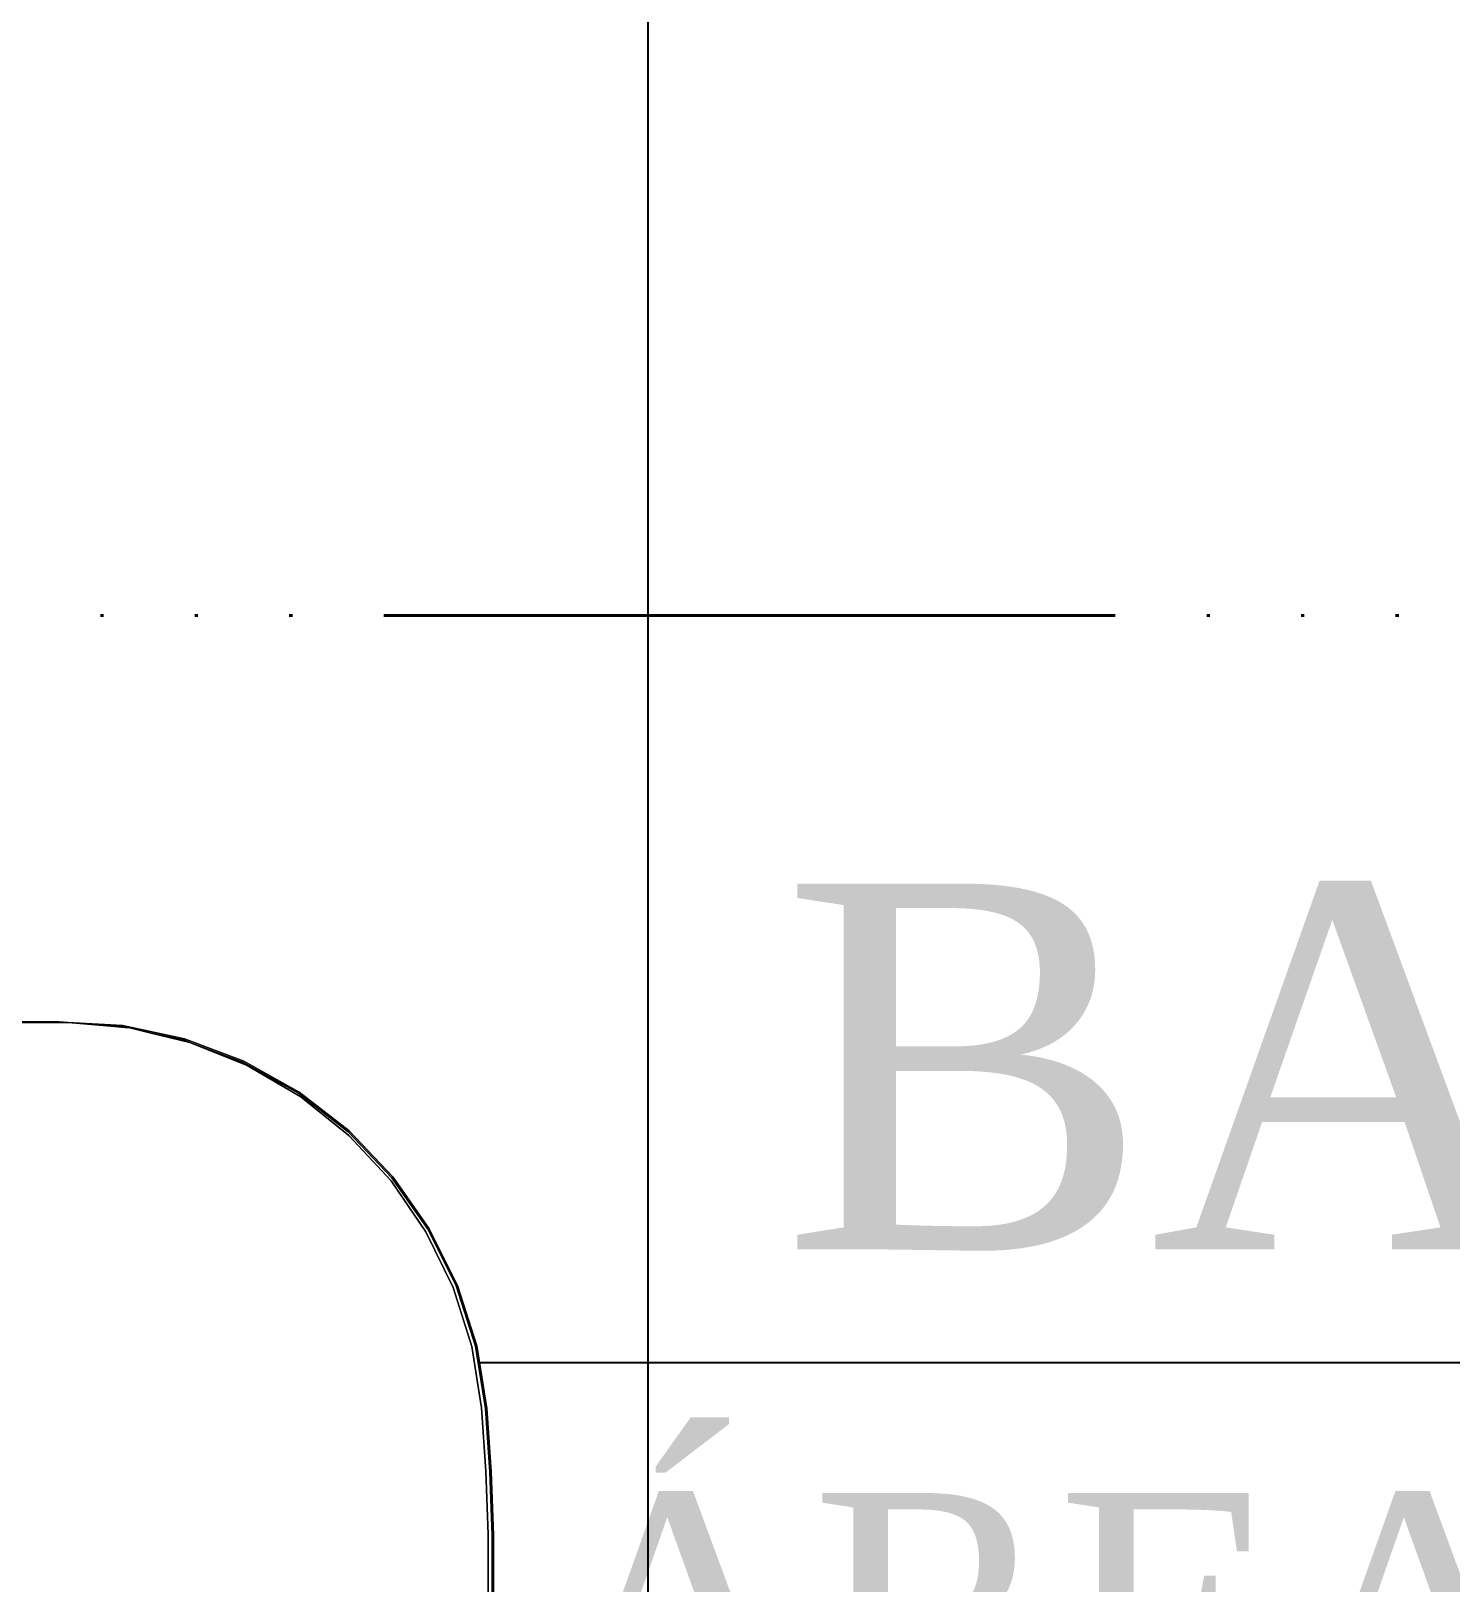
# Model space of a CAD drawing. Header units: millimetres. Extents: x 81693 to 98868, y 6565 to 11437.
# Drawn here: x 83314.7 to 83361.3, y 9425.6 to 9476.5 of the extents above; entities that cross this region are included whole.
import ezdxf

# ---------------------------------------------------------------- set-up
doc = ezdxf.new("R2010")
doc.units = ezdxf.units.MM
doc.linetypes.add('ACAD_ISO06W100', pattern=[36, 24, -3, 0, -3, 0, -3, 0, -3])
for name, color, linetype, lineweight in [('Corte Planta', 4, 'ACAD_ISO06W100', 40), ('Moveis', 1, 'Continuous', 9), ('Parede Baixa', 5, 'Continuous', 50)]:
    doc.layers.add(name, color=color, linetype=linetype, lineweight=lineweight)
doc.layers.add('Piso', color=55, linetype='Continuous')
doc.layers.add('Portas-Cotas', color=2, linetype='Continuous')
doc.styles.add('Valéria', font='romantic.ttf', dxfattribs={"height": 10})

# ---------------------------------------------------------------- blocks, each defined once
blk = doc.blocks.new('gg')
at = {"layer": 'Moveis'}
for p, q in [((49106.143, 7862.264), (49106.152, 7864.091)), ((49106.196, 7864.09), (49106.196, 7861.222)), ((49106.327, 7861.199), (49106.327, 7864.067)), ((49106.152, 7861.222), (49106.143, 7862.264)), ((49106.224, 7859.138), (49106.152, 7861.222)), ((49106.196, 7861.222), (49106.267, 7859.14)), ((49106.398, 7859.117), (49106.327, 7861.199)), ((49106.366, 7857.058), (49106.224, 7859.138)), ((49106.267, 7859.14), (49106.41, 7857.062)), ((49106.398, 7859.117), (49106.541, 7857.038)), ((49106.698, 7855.005), (49106.366, 7857.058)), ((49106.741, 7855.016), (49106.41, 7857.062)), ((49106.862, 7855.033), (49106.541, 7857.038)), ((49107.334, 7853.025), (49106.698, 7855.005)), ((49106.741, 7855.016), (49107.375, 7853.042)), ((49106.862, 7855.033), (49107.474, 7853.096)), ((49108.258, 7851.163), (49107.334, 7853.025)), ((49108.296, 7851.185), (49107.375, 7853.042)), ((49107.474, 7853.096), (49108.363, 7851.27)), ((49109.45, 7849.459), (49108.258, 7851.163)), ((49109.484, 7849.487), (49108.296, 7851.185)), ((49109.51, 7849.594), (49108.363, 7851.27)), ((49110.884, 7847.953), (49109.45, 7849.459)), ((49109.484, 7849.487), (49110.913, 7847.986)), ((49109.51, 7849.594), (49110.89, 7848.104)), ((49112.526, 7846.678), (49110.884, 7847.953)), ((49112.474, 7846.832), (49110.89, 7848.104)), ((49112.551, 7846.715), (49110.913, 7847.986)), ((49112.474, 7846.832), (49114.226, 7845.806)), ((49114.341, 7845.663), (49112.526, 7846.678)), ((49112.551, 7846.715), (49114.36, 7845.703)), ((49114.226, 7845.806), (49116.11, 7845.048)), ((49116.287, 7844.931), (49114.341, 7845.663)), ((49116.11, 7845.048), (49114.36, 7845.703)), ((49117.382, 7844.742), (49116.11, 7845.048)), ((49116.3, 7844.973), (49116.11, 7845.048)), ((49118.321, 7844.497), (49116.287, 7844.931)), ((49117.382, 7844.742), (49116.3, 7844.973)), ((49118.085, 7844.573), (49117.382, 7844.742)), ((49118.085, 7844.573), (49118.238, 7844.56)), ((49118.327, 7844.541), (49118.238, 7844.56)), ((49118.238, 7844.56), (49118.708, 7844.518)), ((49120.108, 7844.394), (49118.321, 7844.497)), ((49118.327, 7844.541), (49118.708, 7844.518)), ((49118.708, 7844.518), (49120.108, 7844.394)), ((49120.108, 7844.394), (49151.753, 7844.394)), ((49120.396, 7844.373), (49120.108, 7844.394)), ((49120.396, 7844.373), (49160.343, 7844.373))]:
    blk.add_line(p, q, dxfattribs=at)
for points, invisible_edges in [([(49106.084, 7900.912), (49106.152, 7864.091), (49106.143, 7862.264)], 13), ([(49106.084, 7900.912), (49106.152, 7864.091), (49106.143, 7862.264)], 13), ([(49106.084, 7900.912), (49106.152, 7864.091), (49106.143, 7862.264)], 13), ([(49106.084, 7900.912), (49106.152, 7864.091), (49106.143, 7862.264)], 13), ([(49106.084, 7900.912), (49106.152, 7864.091), (49106.143, 7862.264)], 13), ([(49118.085, 7880.693), (49118.085, 7844.573), (49116.11, 7880.219)], 3), ([(49120.108, 7880.873), (49120.108, 7844.394), (49118.085, 7880.693)], 3), ([(49118.085, 7880.693), (49120.108, 7844.394), (49118.708, 7844.518)], 13), ([(49118.085, 7880.693), (49118.708, 7844.518), (49118.238, 7844.56)], 13), ([(49118.085, 7880.693), (49118.238, 7844.56), (49118.085, 7844.573)], 13), ([(49152.111, 7880.873), (49151.986, 7844.568), (49120.108, 7880.873)], 3), ([(49120.108, 7880.873), (49151.986, 7844.568), (49151.784, 7844.417)], 13), ([(49120.108, 7880.873), (49151.784, 7844.417), (49151.753, 7844.394)], 13), ([(49120.108, 7880.873), (49151.753, 7844.394), (49120.108, 7844.394)], 13), ([(49116.11, 7880.219), (49116.11, 7845.048), (49114.226, 7879.46)], 3), ([(49116.11, 7880.219), (49118.085, 7844.573), (49117.382, 7844.742)], 13), ([(49116.11, 7880.219), (49117.382, 7844.742), (49116.11, 7845.048)], 13), ([(49114.226, 7879.46), (49114.226, 7845.806), (49112.474, 7878.434)], 3), ([(49114.226, 7879.46), (49116.11, 7845.048), (49114.226, 7845.806)], 13), ([(49112.474, 7878.434), (49112.474, 7846.832), (49110.89, 7877.162)], 3), ([(49112.474, 7878.434), (49114.226, 7845.806), (49112.474, 7846.832)], 13), ([(49110.89, 7877.162), (49110.89, 7848.104), (49109.51, 7875.672)], 3), ([(49110.89, 7877.162), (49112.474, 7846.832), (49110.89, 7848.104)], 13), ([(49109.51, 7875.672), (49109.51, 7849.594), (49108.363, 7873.996)], 3), ([(49109.51, 7875.672), (49110.89, 7848.104), (49109.51, 7849.594)], 13), ([(49108.363, 7873.996), (49108.363, 7851.27), (49107.474, 7872.17)], 3), ([(49108.363, 7873.996), (49109.51, 7849.594), (49108.363, 7851.27)], 13), ([(49107.474, 7872.17), (49107.474, 7853.096), (49106.862, 7870.233)], 3), ([(49107.474, 7872.17), (49108.363, 7851.27), (49107.474, 7853.096)], 13), ([(49106.862, 7870.233), (49106.862, 7855.033), (49106.541, 7868.228)], 3), ([(49106.862, 7870.233), (49107.474, 7853.096), (49106.862, 7855.033)], 13), ([(49106.541, 7868.228), (49106.541, 7857.038), (49106.398, 7866.149)], 3), ([(49106.541, 7868.228), (49106.862, 7855.033), (49106.541, 7857.038)], 13), ([(49106.267, 7866.173), (49106.267, 7859.14), (49106.196, 7864.09)], 3), ([(49106.398, 7866.149), (49106.398, 7859.117), (49106.327, 7861.199)], 13), ([(49106.398, 7866.149), (49106.327, 7861.199), (49106.327, 7864.067)], 1), ([(49106.398, 7866.149), (49106.541, 7857.038), (49106.398, 7859.117)], 13), ([(49106.152, 7864.091), (49106.152, 7861.222), (49106.143, 7862.264)], 1), ([(49106.152, 7864.091), (49106.196, 7864.09), (49106.196, 7861.222)], 13), ([(49106.196, 7864.09), (49106.267, 7859.14), (49106.196, 7861.222)], 1), ([(49106.327, 7861.199), (49106.267, 7859.14), (49106.327, 7864.067)], 3), ([(49106.152, 7861.222), (49085.743, 7812.049), (49106.143, 7862.264)], 3), ([(49106.152, 7861.222), (49085.743, 7812.049), (49106.143, 7862.264)], 3), ([(49106.152, 7861.222), (49085.743, 7812.049), (49106.143, 7862.264)], 3), ([(49106.152, 7861.222), (49085.743, 7812.049), (49106.143, 7862.264)], 3), ([(49106.152, 7861.222), (49085.743, 7812.049), (49106.143, 7862.264)], 3), ([(49106.224, 7859.138), (49085.743, 7812.049), (49106.152, 7861.222)], 3), ([(49106.224, 7859.138), (49085.743, 7812.049), (49106.152, 7861.222)], 3), ([(49106.224, 7859.138), (49085.743, 7812.049), (49106.152, 7861.222)], 3), ([(49106.224, 7859.138), (49085.743, 7812.049), (49106.152, 7861.222)], 3), ([(49106.224, 7859.138), (49085.743, 7812.049), (49106.152, 7861.222)], 3), ([(49106.196, 7861.222), (49106.224, 7859.138), (49106.152, 7861.222)], 13), ([(49106.267, 7859.14), (49106.224, 7859.138), (49106.196, 7861.222)], 3), ([(49106.398, 7859.117), (49106.267, 7859.14), (49106.327, 7861.199)], 3), ([(49106.366, 7857.058), (49085.743, 7812.049), (49106.224, 7859.138)], 3), ([(49106.366, 7857.058), (49085.743, 7812.049), (49106.224, 7859.138)], 3), ([(49106.366, 7857.058), (49085.743, 7812.049), (49106.224, 7859.138)], 3), ([(49106.366, 7857.058), (49085.743, 7812.049), (49106.224, 7859.138)], 3), ([(49106.366, 7857.058), (49085.743, 7812.049), (49106.224, 7859.138)], 3), ([(49106.267, 7859.14), (49106.366, 7857.058), (49106.224, 7859.138)], 13), ([(49106.41, 7857.062), (49106.366, 7857.058), (49106.267, 7859.14)], 3), ([(49106.398, 7859.117), (49106.41, 7857.062), (49106.267, 7859.14)], 13), ([(49106.541, 7857.038), (49106.41, 7857.062), (49106.398, 7859.117)], 3), ([(49106.698, 7855.005), (49085.743, 7812.049), (49106.366, 7857.058)], 3), ([(49106.698, 7855.005), (49085.743, 7812.049), (49106.366, 7857.058)], 3), ([(49106.698, 7855.005), (49085.743, 7812.049), (49106.366, 7857.058)], 3), ([(49106.698, 7855.005), (49085.743, 7812.049), (49106.366, 7857.058)], 3), ([(49106.698, 7855.005), (49085.743, 7812.049), (49106.366, 7857.058)], 3), ([(49106.41, 7857.062), (49106.698, 7855.005), (49106.366, 7857.058)], 13), ([(49106.741, 7855.016), (49106.698, 7855.005), (49106.41, 7857.062)], 3), ([(49106.541, 7857.038), (49106.741, 7855.016), (49106.41, 7857.062)], 13), ([(49106.862, 7855.033), (49106.741, 7855.016), (49106.541, 7857.038)], 3), ([(49107.334, 7853.025), (49085.743, 7812.049), (49106.698, 7855.005)], 3), ([(49107.334, 7853.025), (49085.743, 7812.049), (49106.698, 7855.005)], 3), ([(49107.334, 7853.025), (49085.743, 7812.049), (49106.698, 7855.005)], 3), ([(49107.334, 7853.025), (49085.743, 7812.049), (49106.698, 7855.005)], 3), ([(49107.334, 7853.025), (49085.743, 7812.049), (49106.698, 7855.005)], 3), ([(49106.741, 7855.016), (49107.334, 7853.025), (49106.698, 7855.005)], 13), ([(49106.862, 7855.033), (49107.375, 7853.042), (49106.741, 7855.016)], 13), ([(49107.375, 7853.042), (49107.334, 7853.025), (49106.741, 7855.016)], 3), ([(49107.474, 7853.096), (49107.375, 7853.042), (49106.862, 7855.033)], 3), ([(49108.258, 7851.163), (49085.743, 7812.049), (49107.334, 7853.025)], 3), ([(49108.258, 7851.163), (49085.743, 7812.049), (49107.334, 7853.025)], 3), ([(49108.258, 7851.163), (49085.743, 7812.049), (49107.334, 7853.025)], 3), ([(49108.258, 7851.163), (49085.743, 7812.049), (49107.334, 7853.025)], 3), ([(49108.258, 7851.163), (49085.743, 7812.049), (49107.334, 7853.025)], 3), ([(49107.375, 7853.042), (49108.258, 7851.163), (49107.334, 7853.025)], 13), ([(49107.474, 7853.096), (49108.296, 7851.185), (49107.375, 7853.042)], 13), ([(49108.296, 7851.185), (49108.258, 7851.163), (49107.375, 7853.042)], 3), ([(49108.363, 7851.27), (49108.296, 7851.185), (49107.474, 7853.096)], 3), ([(49109.45, 7849.459), (49085.743, 7812.049), (49108.258, 7851.163)], 3), ([(49109.45, 7849.459), (49085.743, 7812.049), (49108.258, 7851.163)], 3), ([(49109.45, 7849.459), (49085.743, 7812.049), (49108.258, 7851.163)], 3), ([(49109.45, 7849.459), (49085.743, 7812.049), (49108.258, 7851.163)], 3), ([(49109.45, 7849.459), (49085.743, 7812.049), (49108.258, 7851.163)], 3), ([(49108.296, 7851.185), (49109.45, 7849.459), (49108.258, 7851.163)], 13), ([(49108.363, 7851.27), (49109.484, 7849.487), (49108.296, 7851.185)], 13), ([(49109.484, 7849.487), (49109.45, 7849.459), (49108.296, 7851.185)], 3), ([(49109.51, 7849.594), (49109.484, 7849.487), (49108.363, 7851.27)], 3), ([(49110.884, 7847.953), (49085.743, 7812.049), (49109.45, 7849.459)], 3), ([(49110.884, 7847.953), (49085.743, 7812.049), (49109.45, 7849.459)], 3), ([(49110.884, 7847.953), (49085.743, 7812.049), (49109.45, 7849.459)], 3), ([(49110.884, 7847.953), (49085.743, 7812.049), (49109.45, 7849.459)], 3), ([(49110.884, 7847.953), (49085.743, 7812.049), (49109.45, 7849.459)], 3), ([(49109.484, 7849.487), (49110.884, 7847.953), (49109.45, 7849.459)], 13), ([(49110.89, 7848.104), (49109.484, 7849.487), (49109.51, 7849.594)], 3), ([(49110.913, 7847.986), (49110.884, 7847.953), (49109.484, 7849.487)], 3), ([(49110.89, 7848.104), (49110.913, 7847.986), (49109.484, 7849.487)], 13), ([(49112.526, 7846.678), (49085.743, 7812.049), (49110.884, 7847.953)], 3), ([(49112.526, 7846.678), (49085.743, 7812.049), (49110.884, 7847.953)], 3), ([(49112.526, 7846.678), (49085.743, 7812.049), (49110.884, 7847.953)], 3), ([(49112.526, 7846.678), (49085.743, 7812.049), (49110.884, 7847.953)], 3), ([(49112.526, 7846.678), (49085.743, 7812.049), (49110.884, 7847.953)], 3), ([(49110.913, 7847.986), (49112.526, 7846.678), (49110.884, 7847.953)], 13), ([(49112.474, 7846.832), (49110.913, 7847.986), (49110.89, 7848.104)], 3), ([(49112.551, 7846.715), (49112.526, 7846.678), (49110.913, 7847.986)], 3), ([(49112.474, 7846.832), (49112.551, 7846.715), (49110.913, 7847.986)], 13), ([(49114.226, 7845.806), (49112.551, 7846.715), (49112.474, 7846.832)], 3), ([(49114.341, 7845.663), (49085.743, 7812.049), (49112.526, 7846.678)], 3), ([(49114.341, 7845.663), (49085.743, 7812.049), (49112.526, 7846.678)], 3), ([(49114.341, 7845.663), (49085.743, 7812.049), (49112.526, 7846.678)], 3), ([(49114.341, 7845.663), (49085.743, 7812.049), (49112.526, 7846.678)], 3), ([(49114.341, 7845.663), (49085.743, 7812.049), (49112.526, 7846.678)], 3), ([(49112.551, 7846.715), (49114.341, 7845.663), (49112.526, 7846.678)], 13), ([(49114.36, 7845.703), (49114.341, 7845.663), (49112.551, 7846.715)], 3), ([(49114.226, 7845.806), (49114.36, 7845.703), (49112.551, 7846.715)], 13), ([(49114.36, 7845.703), (49114.226, 7845.806), (49116.11, 7845.048)], 1), ([(49116.287, 7844.931), (49085.743, 7812.049), (49114.341, 7845.663)], 3), ([(49116.287, 7844.931), (49085.743, 7812.049), (49114.341, 7845.663)], 3), ([(49116.287, 7844.931), (49085.743, 7812.049), (49114.341, 7845.663)], 3), ([(49116.287, 7844.931), (49085.743, 7812.049), (49114.341, 7845.663)], 3), ([(49116.287, 7844.931), (49085.743, 7812.049), (49114.341, 7845.663)], 3), ([(49116.11, 7845.048), (49114.341, 7845.663), (49114.36, 7845.703)], 3), ([(49116.11, 7845.048), (49116.287, 7844.931), (49114.341, 7845.663)], 13), ([(49118.321, 7844.497), (49085.743, 7812.049), (49116.287, 7844.931)], 3), ([(49118.321, 7844.497), (49085.743, 7812.049), (49116.287, 7844.931)], 3), ([(49118.321, 7844.497), (49085.743, 7812.049), (49116.287, 7844.931)], 3), ([(49118.321, 7844.497), (49085.743, 7812.049), (49116.287, 7844.931)], 3), ([(49118.321, 7844.497), (49085.743, 7812.049), (49116.287, 7844.931)], 3), ([(49116.3, 7844.973), (49116.287, 7844.931), (49116.11, 7845.048)], 3), ([(49117.382, 7844.742), (49116.287, 7844.931), (49116.3, 7844.973)], 3), ([(49118.085, 7844.573), (49118.321, 7844.497), (49116.287, 7844.931)], 13), ([(49118.085, 7844.573), (49116.287, 7844.931), (49117.382, 7844.742)], 3), ([(49120.108, 7844.394), (49085.743, 7812.049), (49118.321, 7844.497)], 3), ([(49120.108, 7844.394), (49085.743, 7812.049), (49118.321, 7844.497)], 3), ([(49120.108, 7844.394), (49085.743, 7812.049), (49118.321, 7844.497)], 3), ([(49120.108, 7844.394), (49085.743, 7812.049), (49118.321, 7844.497)], 3), ([(49120.108, 7844.394), (49085.743, 7812.049), (49118.321, 7844.497)], 3), ([(49120.396, 7844.373), (49085.743, 7812.049), (49120.108, 7844.394)], 3), ([(49120.396, 7844.373), (49085.743, 7812.049), (49120.108, 7844.394)], 3), ([(49120.396, 7844.373), (49085.743, 7812.049), (49120.108, 7844.394)], 3), ([(49120.396, 7844.373), (49085.743, 7812.049), (49120.108, 7844.394)], 3), ([(49120.396, 7844.373), (49085.743, 7812.049), (49120.108, 7844.394)], 3), ([(49160.343, 7844.373), (49085.743, 7812.049), (49120.396, 7844.373)], 3), ([(49160.343, 7844.373), (49085.743, 7812.049), (49120.396, 7844.373)], 3), ([(49160.343, 7844.373), (49085.743, 7812.049), (49120.396, 7844.373)], 3), ([(49160.343, 7844.373), (49085.743, 7812.049), (49120.396, 7844.373)], 3), ([(49160.343, 7844.373), (49085.743, 7812.049), (49120.396, 7844.373)], 3), ([(49118.238, 7844.56), (49118.321, 7844.497), (49118.085, 7844.573)], 3), ([(49118.327, 7844.541), (49118.321, 7844.497), (49118.238, 7844.56)], 3), ([(49118.708, 7844.518), (49118.321, 7844.497), (49118.327, 7844.541)], 3), ([(49118.321, 7844.497), (49118.708, 7844.518), (49120.108, 7844.394)], 1), ([(49151.753, 7844.394), (49120.396, 7844.373), (49120.108, 7844.394)], 1), ([(49151.753, 7844.394), (49160.343, 7844.373), (49120.396, 7844.373)], 13)]:
    blk.add_3dface(points, dxfattribs=dict(at, invisible_edges=invisible_edges))
blk.add_3dface([(49116.11, 7845.048), (49117.382, 7844.742), (49116.3, 7844.973)], dxfattribs=at)
blk = doc.blocks.new('u')
at = {"layer": 'Moveis', "invisible_edges": 3}
for points in [[(12556.061, 3322.426), (12633.549, 3335.554), (12556.095, 3322.404)], [(12556.061, 3322.426), (12633.549, 3335.554), (12556.095, 3322.404)], [(12556.061, 3322.426), (12633.549, 3335.554), (12556.095, 3322.404)], [(12556.061, 3322.426), (12633.549, 3335.554), (12556.095, 3322.404)], [(12556.061, 3322.426), (12633.549, 3335.554), (12556.095, 3322.404)], [(12556.095, 3322.404), (12633.549, 3335.554), (12556.232, 3322.311)], [(12556.095, 3322.404), (12633.549, 3335.554), (12556.232, 3322.311)], [(12556.095, 3322.404), (12633.549, 3335.554), (12556.232, 3322.311)], [(12556.095, 3322.404), (12633.549, 3335.554), (12556.232, 3322.311)], [(12556.095, 3322.404), (12633.549, 3335.554), (12556.232, 3322.311)], [(12556.232, 3322.311), (12633.549, 3335.554), (12556.257, 3322.282)], [(12556.232, 3322.311), (12633.549, 3335.554), (12556.257, 3322.282)], [(12556.232, 3322.311), (12633.549, 3335.554), (12556.257, 3322.282)], [(12556.232, 3322.311), (12633.549, 3335.554), (12556.257, 3322.282)], [(12556.232, 3322.311), (12633.549, 3335.554), (12556.257, 3322.282)], [(12556.257, 3322.282), (12633.549, 3335.554), (12556.359, 3322.193)], [(12556.257, 3322.282), (12633.549, 3335.554), (12556.359, 3322.193)], [(12556.257, 3322.282), (12633.549, 3335.554), (12556.359, 3322.193)], [(12556.257, 3322.282), (12633.549, 3335.554), (12556.359, 3322.193)], [(12556.257, 3322.282), (12633.549, 3335.554), (12556.359, 3322.193)], [(12556.359, 3322.193), (12633.549, 3335.554), (12556.382, 3322.167)], [(12556.359, 3322.193), (12633.549, 3335.554), (12556.382, 3322.167)], [(12556.359, 3322.193), (12633.549, 3335.554), (12556.382, 3322.167)], [(12556.359, 3322.193), (12633.549, 3335.554), (12556.382, 3322.167)], [(12556.359, 3322.193), (12633.549, 3335.554), (12556.382, 3322.167)], [(12556.382, 3322.167), (12633.549, 3335.554), (12556.494, 3322.031)], [(12556.382, 3322.167), (12633.549, 3335.554), (12556.494, 3322.031)], [(12556.382, 3322.167), (12633.549, 3335.554), (12556.494, 3322.031)], [(12556.382, 3322.167), (12633.549, 3335.554), (12556.494, 3322.031)], [(12556.382, 3322.167), (12633.549, 3335.554), (12556.494, 3322.031)], [(12556.494, 3322.031), (12633.549, 3335.554), (12556.593, 3321.876)], [(12556.494, 3322.031), (12633.549, 3335.554), (12556.593, 3321.876)], [(12556.494, 3322.031), (12633.549, 3335.554), (12556.593, 3321.876)], [(12556.494, 3322.031), (12633.549, 3335.554), (12556.593, 3321.876)], [(12556.494, 3322.031), (12633.549, 3335.554), (12556.593, 3321.876)], [(12556.593, 3321.876), (12633.549, 3335.554), (12556.603, 3321.851)], [(12556.593, 3321.876), (12633.549, 3335.554), (12556.603, 3321.851)], [(12556.593, 3321.876), (12633.549, 3335.554), (12556.603, 3321.851)], [(12556.593, 3321.876), (12633.549, 3335.554), (12556.603, 3321.851)], [(12556.593, 3321.876), (12633.549, 3335.554), (12556.603, 3321.851)], [(12556.603, 3321.851), (12633.549, 3335.554), (12556.676, 3321.704)], [(12556.603, 3321.851), (12633.549, 3335.554), (12556.676, 3321.704)], [(12556.603, 3321.851), (12633.549, 3335.554), (12556.676, 3321.704)], [(12556.603, 3321.851), (12633.549, 3335.554), (12556.676, 3321.704)], [(12556.603, 3321.851), (12633.549, 3335.554), (12556.676, 3321.704)], [(12556.676, 3321.704), (12633.549, 3335.554), (12556.684, 3321.683)], [(12556.676, 3321.704), (12633.549, 3335.554), (12556.684, 3321.683)], [(12556.676, 3321.704), (12633.549, 3335.554), (12556.684, 3321.683)], [(12556.676, 3321.704), (12633.549, 3335.554), (12556.684, 3321.683)], [(12556.676, 3321.704), (12633.549, 3335.554), (12556.684, 3321.683)], [(12556.684, 3321.683), (12633.549, 3335.554), (12556.748, 3321.503)], [(12556.684, 3321.683), (12633.549, 3335.554), (12556.748, 3321.503)], [(12556.684, 3321.683), (12633.549, 3335.554), (12556.748, 3321.503)], [(12556.684, 3321.683), (12633.549, 3335.554), (12556.748, 3321.503)], [(12556.684, 3321.683), (12633.549, 3335.554), (12556.748, 3321.503)], [(12556.748, 3321.503), (12633.549, 3335.554), (12556.795, 3321.312)], [(12556.748, 3321.503), (12633.549, 3335.554), (12556.795, 3321.312)], [(12556.748, 3321.503), (12633.549, 3335.554), (12556.795, 3321.312)], [(12556.748, 3321.503), (12633.549, 3335.554), (12556.795, 3321.312)], [(12556.748, 3321.503), (12633.549, 3335.554), (12556.795, 3321.312)], [(12556.795, 3321.312), (12633.549, 3335.554), (12556.824, 3321.114)], [(12556.795, 3321.312), (12633.549, 3335.554), (12556.824, 3321.114)], [(12556.795, 3321.312), (12633.549, 3335.554), (12556.824, 3321.114)], [(12556.795, 3321.312), (12633.549, 3335.554), (12556.824, 3321.114)], [(12556.795, 3321.312), (12633.549, 3335.554), (12556.824, 3321.114)], [(12556.824, 3321.114), (12633.549, 3335.554), (12556.833, 3320.923)], [(12556.824, 3321.114), (12633.549, 3335.554), (12556.833, 3320.923)], [(12556.824, 3321.114), (12633.549, 3335.554), (12556.833, 3320.923)], [(12556.824, 3321.114), (12633.549, 3335.554), (12556.833, 3320.923)], [(12556.824, 3321.114), (12633.549, 3335.554), (12556.833, 3320.923)], [(12556.833, 3320.923), (12633.549, 3335.554), (12556.833, 3308.185)], [(12556.833, 3320.923), (12633.549, 3335.554), (12556.833, 3308.185)], [(12556.833, 3320.923), (12633.549, 3335.554), (12556.833, 3308.185)], [(12556.833, 3320.923), (12633.549, 3335.554), (12556.833, 3308.185)], [(12556.833, 3320.923), (12633.549, 3335.554), (12556.833, 3308.185)]]:
    blk.add_3dface(points, dxfattribs=at)

msp = doc.modelspace()

# ---------------------------------------------------------------- hatches: boundary and pattern name
at = {"layer": 'Piso'}
h = msp.add_hatch(dxfattribs=at)
h.set_pattern_fill('ANSI37', color=256, scale=15, angle=45)
h.set_pattern_definition([(90, (19898.436, 3622.52), (-47.625, 0), []), (180, (19898.436, 3622.52), (-7e-15, -47.625), [])])
h.paths.add_polyline_path([(83418.7927, 9555.6965), (83417.2927, 9555.6965), (83417.2927, 9553.6965), (83407.2927, 9553.6965), (83407.2927, 9483.1965), (83410.7927, 9483.1965), (83410.7927, 9484.6965, -0.4142136), (83411.7927, 9485.6965), (83413.9285, 9485.6965), (83413.8606, 9485.6286), (83414.9391, 9484.55), (83415.2927, 9483.6965, -0.4142136), (83415.7927, 9483.1965), (83415.7927, 9480.6965, -0.4142136), (83415.2927, 9480.1965), (83414.9391, 9479.3429), (83413.7927, 9478.1965), (83411.7927, 9478.1965, -0.4142136), (83410.7927, 9479.1965), (83410.7927, 9480.6965), (83407.2927, 9480.6965), (83407.2927, 9476.6965), (83404.2927, 9476.6965, -0.406817), (83325.318, 9553.6965), (83315.2927, 9553.6965), (83315.2927, 9555.6965), (83313.7927, 9555.6965), (83313.7927, 9465.6965), (83268.7927, 9465.6965), (83268.7927, 9464.5211), (83272.7564, 9464.5211), (83272.7564, 9464.4964), (83272.7564, 9462.8129), (83273.0472, 9462.6152), (83273.2839, 9462.3289), (83273.3233, 9462.2504), (83273.3871, 9462.15), (83273.5248, 9461.7648), (83273.5958, 9461.2726), (83273.5768, 9461.2718), (83273.5768, 9448.3013), (83273.4645, 9447.845), (83273.3465, 9447.6096), (83273.3112, 9447.5177), (83273.0472, 9447.1985), (83272.7211, 9446.9768), (83272.5056, 9446.9238), (83272.2298, 9446.8263), (83272.2624, 9446.8463), (83272.0374, 9447.0393), (83271.9619, 9447.397), (83272.1466, 9447.7357), (83272.2709, 9447.6926), (83272.31, 9447.6961), (83272.346, 9447.7028), (83272.4246, 9447.7395), (83272.5015, 9447.793), (83272.516, 9447.8087), (83272.5823, 9447.889), (83272.6406, 9447.9805), (83272.6822, 9448.0614), (83272.6896, 9448.0818), (83272.7289, 9448.1919), (83272.7592, 9448.3247), (83272.7706, 9448.4203), (83272.777, 9448.5564), (83272.777, 9460.5211), (83268.7927, 9460.5211), (83268.7927, 9430.6067), (83269.0263, 9430.9112), (83269.2946, 9430.9465), (83271.3573, 9430.9465), (83271.6593, 9430.7148), (83271.6946, 9430.4465), (83271.6946, 9429.5141), (83273.4195, 9429.5141), (83273.6915, 9429.5141), (83273.6915, 9427.6965), (83275.6946, 9427.6965), (83275.6946, 9443.9801), (83315.6415, 9443.9801), (83315.9296, 9443.9594), (83317.717, 9443.8556), (83319.7507, 9443.4223), (83321.6967, 9442.6898), (83323.5114, 9441.6747), (83325.154, 9440.3997), (83326.5875, 9438.8936), (83327.7798, 9437.1901), (83328.704, 9435.3275), (83329.3395, 9433.3476), (83329.6718, 9431.2951), (83329.8144, 9429.215), (83329.8857, 9427.1313), (83329.8946, 9426.0888), (83329.8899, 9425.1189), (83418.7927, 9425.1189)])
h.paths.add_polyline_path([(83273.5677, 9461.4675), (83273.5248, 9461.7648), (83273.4923, 9461.8559), (83273.5629, 9461.5689)], flags=17)
h.paths.add_polyline_path([(83404.2927, 9555.6965), (83325.2927, 9555.6965, 0.4142136), (83404.2927, 9476.6965), (83404.2927, 9480.6965), (83400.7927, 9480.6965), (83400.7927, 9479.1965, -0.4142136), (83399.7927, 9478.1965), (83397.7927, 9478.1965), (83396.6462, 9479.3429), (83396.2927, 9480.1965, -0.4142136), (83395.7927, 9480.6965), (83395.7927, 9483.1965, -0.4142136), (83396.2927, 9483.6965), (83396.6462, 9484.55), (83397.7927, 9485.6965), (83399.7927, 9485.6965, -0.4142136), (83400.7927, 9484.6965), (83400.7927, 9483.1965), (83404.2927, 9483.1965)])
h.paths.add_polyline_path([(83418.7927, 9425.1189), (83329.8899, 9425.1189), (83329.8857, 9424.2617), (83329.8144, 9422.178), (83329.6718, 9420.0979), (83329.3492, 9418.0861), (83328.7353, 9416.1433), (83327.8435, 9414.3114), (83326.6929, 9412.6299), (83325.3084, 9411.135), (83323.7199, 9409.8591), (83321.9616, 9408.8297), (83320.0715, 9408.0689), (83318.0903, 9407.5932), (83316.0608, 9407.4129), (83283.5918, 9407.4129, 0.2950454), (83406.074, 9402.7613), (83349.6519, 9402.7613, -1), (83339.6519, 9402.7613, -1), (83349.6519, 9402.7613), (83406.074, 9402.7613, 0.034267), (83418.7927, 9411.5442)])
h.paths.add_polyline_path([(83418.7927, 9411.5442, -0.3326759), (83283.5918, 9407.4129), (83275.6946, 9407.4129), (83275.6946, 9413.4905, -0.020734), (83268.7927, 9419.8119), (83268.7927, 9400.4626), (83269.7101, 9400.4626), (83269.9004, 9400.7066), (83270.3083, 9400.7549), (83270.5746, 9400.5436), (83270.6958, 9400.2397), (83270.6703, 9400.2732), (83270.8883, 9399.4187), (83271.6423, 9399.4229), (83271.6423, 9399.5726), (83273.9418, 9399.5726), (83273.9418, 9401.7721), (83274.1206, 9401.7721), (83274.3136, 9401.7721), (83274.4871, 9401.7721), (83274.5165, 9401.7721), (83274.5431, 9401.7721), (83274.5663, 9401.7721), (83274.6125, 9401.7721), (83274.7218, 9401.7721), (83274.7218, 9399.5726), (83275.1423, 9399.5726), (83275.1423, 9396.1926), (83271.7061, 9396.1926), (83271.9075, 9395.4236), (83272.0975, 9394.6789), (83272.7486, 9394.6789), (83272.8013, 9394.6917), (83273.1009, 9394.7803), (83273.4555, 9394.8044), (83273.9485, 9394.9128), (83273.9193, 9394.9023), (83273.917, 9394.8988), (83274.1604, 9394.9424), (83274.7355, 9395.0305), (83275.3205, 9395.0927), (83275.3205, 9395.091), (83276.027, 9395.117), (83276.0375, 9395.0846), (83276.7674, 9395.0846), (83276.7988, 9395.0846), (83277.3178, 9395.0846), (83277.5212, 9394.6931), (83277.6174, 9394.3127), (83277.6836, 9393.8686), (83277.7253, 9393.3511), (83277.7396, 9392.7954), (83277.7247, 9392.202), (83277.7227, 9392.202), (83277.6786, 9391.6485), (83277.6736, 9391.6485), (83277.5817, 9391.0273), (83277.4978, 9390.8675), (83277.3587, 9390.5499), (83277.145, 9390.4984), (83276.7988, 9390.4984), (83275.8892, 9390.4984), (83275.8747, 9390.4899), (83275.2969, 9390.5112), (83274.629, 9390.5821), (83274.6279, 9390.5873), (83273.9214, 9390.6956), (83273.9193, 9390.699), (83273.9019, 9390.7052), (83273.4119, 9390.7999), (83273.0814, 9390.8223), (83273.1235, 9390.6573), (83273.207, 9390.3301), (83273.0577, 9389.9777), (83272.6766, 9389.8247), (83272.2986, 9389.9885), (83272.1503, 9390.3602), (83272.1758, 9390.3267), (83272.1545, 9390.4101), (83272.0218, 9390.9303), (83268.7927, 9390.9303), (83268.7927, 9385.6965), (83418.7927, 9385.6965)])
h.paths.add_polyline_path([(83334.2149, 9419.2388), (83418.7869, 9419.2388), (83418.7869, 9462.34), (83334.2149, 9462.34)], flags=9)
h.paths.add_polyline_path([(83404.3525, 9493.3701), (83404.3525, 9544.6837), (83373.6937, 9544.6837), (83373.6937, 9493.3701)], flags=25)
h.paths.add_polyline_path([(83348.2604, 9401.2287), (83416.4497, 9401.2287), (83416.4497, 9418.4713), (83348.2604, 9418.4713)], flags=25)

# ---------------------------------------------------------------- linework, layer by layer
at = {"layer": 'Corte Planta'}
msp.add_line((81692.7907, 9457.3128), (83707.841, 9457.3128), dxfattribs=at)

# ---------------------------------------------------------------- block references
at = {"layer": 'Parede Baixa'}
msp.add_blockref('u', (70716.7438, 6140.3532), dxfattribs=at)
at = {"layer": 'Piso', "rotation": 180}
msp.add_blockref('gg', (132436.0379, 17288.353), dxfattribs=at)

# ---------------------------------------------------------------- texts
at = {"layer": 'Portas-Cotas', "insert": (83371.5631, 9448.5185), "char_height": 12, "attachment_point": 2, "style": 'Valéria'}
msp.add_mtext('BANHO\\P{\\H0.6667x;ÁREA = 3,90m²}', dxfattribs=at)

doc.saveas('drawing.dxf')
